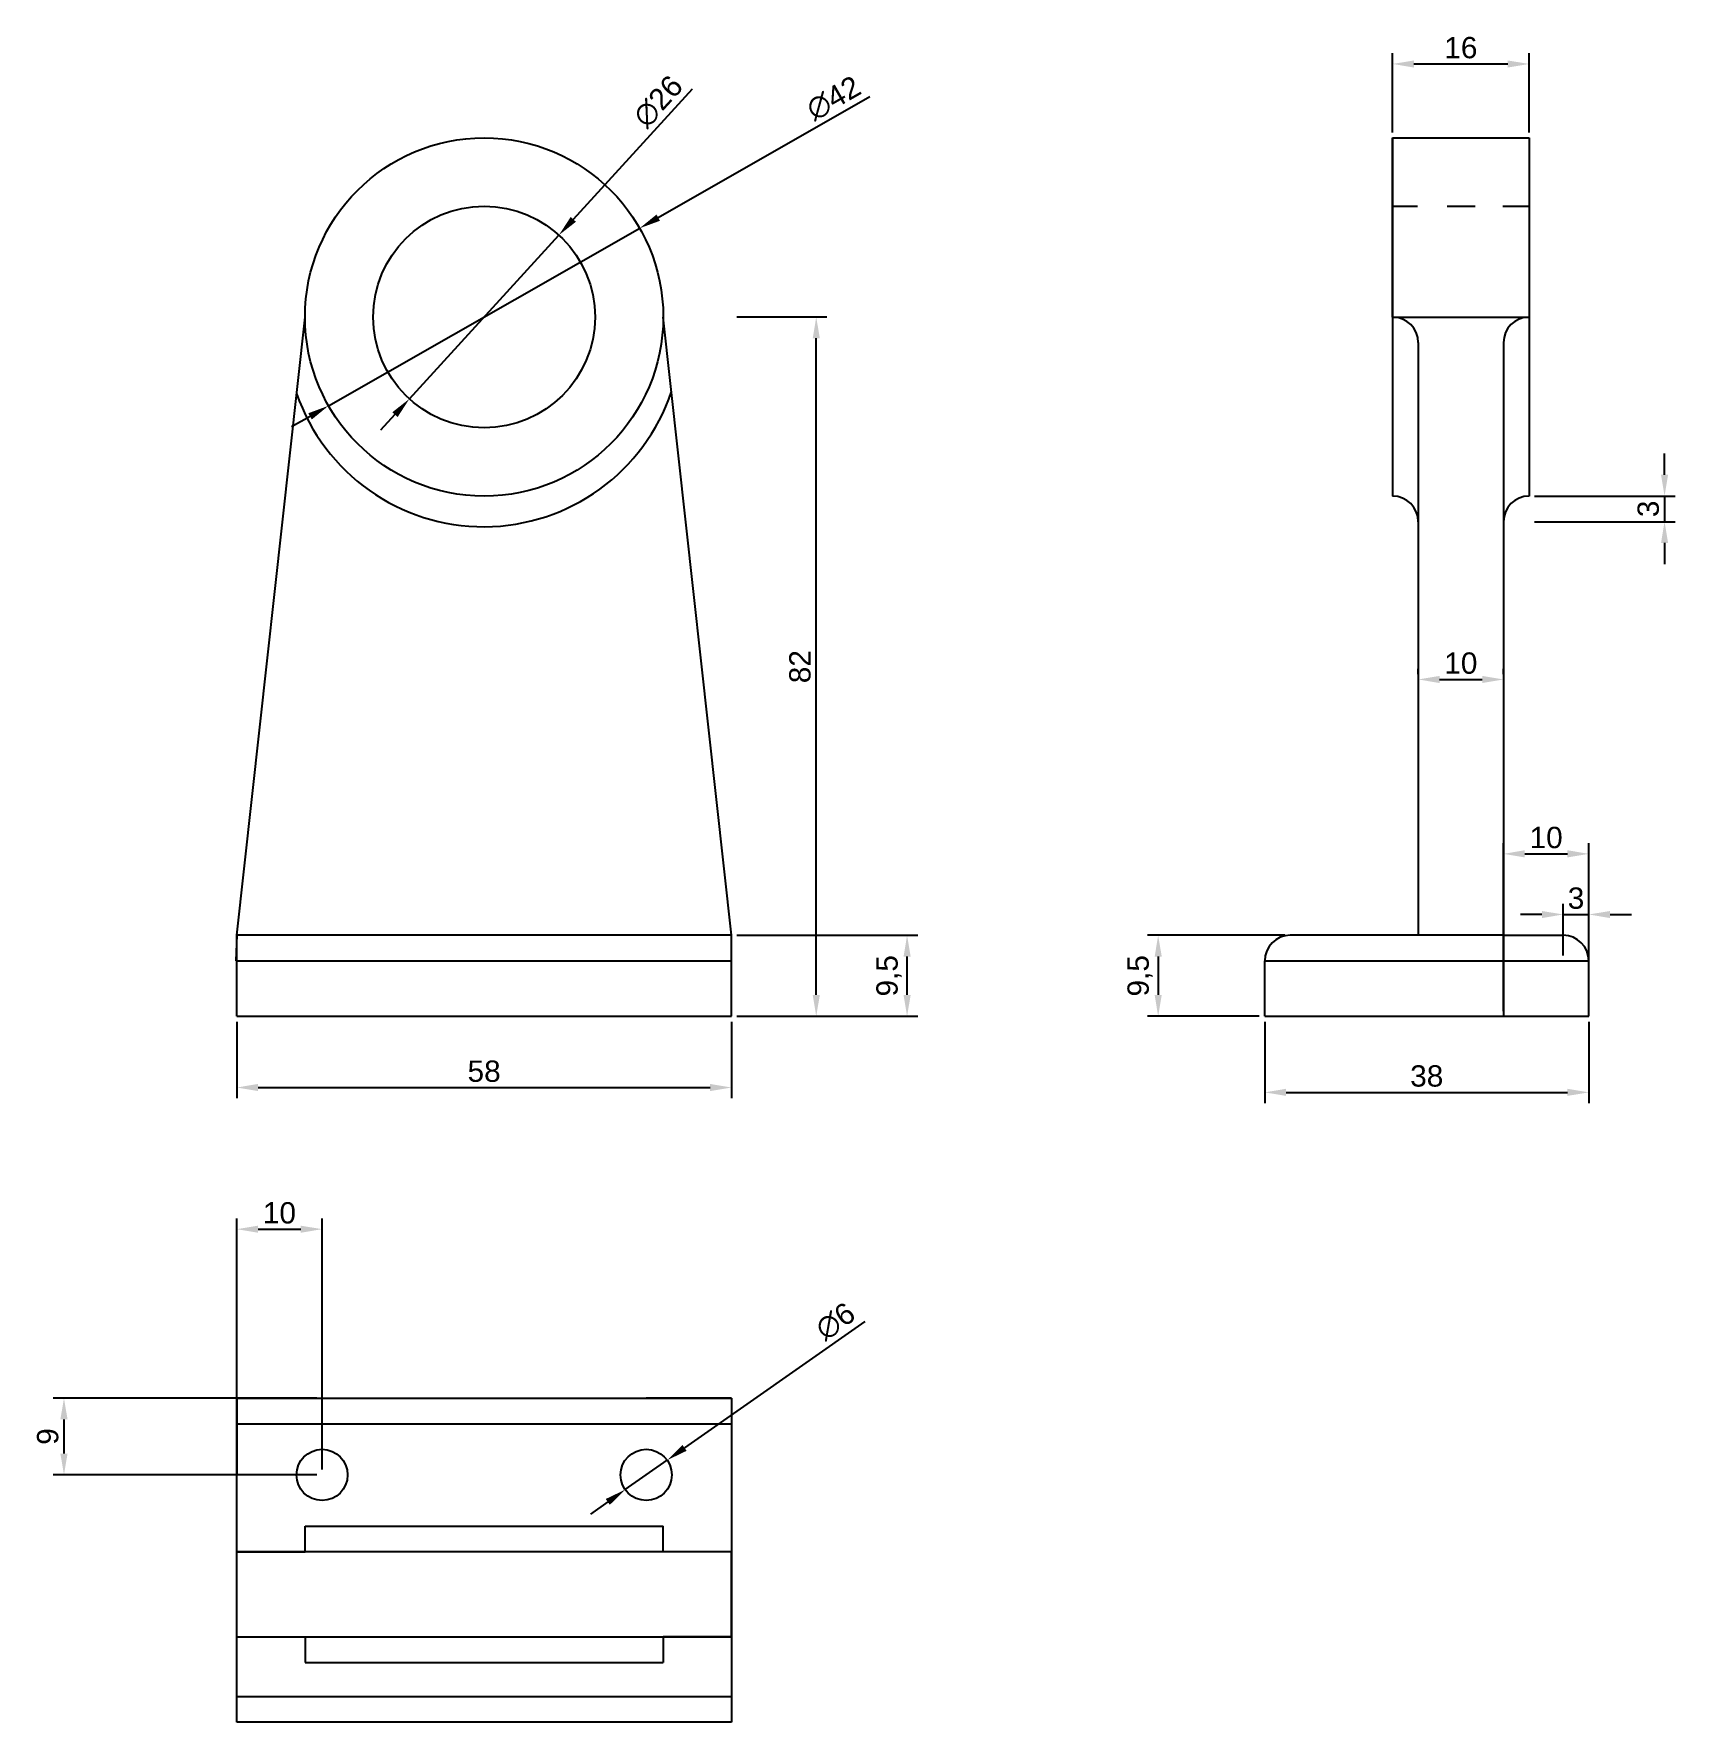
# Model space of a CAD drawing. Header units: millimetres. Extents: x 2474 to 2667, y 1145 to 1343.
import ezdxf

# ---------------------------------------------------------------- set-up
doc = ezdxf.new("R2010")
doc.units = ezdxf.units.MM
doc.styles.get("Standard").update_dxf_attribs({"font": 'arial.ttf'})
doc.dimstyles.new('ISO-25', dxfattribs={"dimtxt": 2.5, "dimasz": 2.5, "dimexe": 1.25, "dimexo": 0.625, "dimtad": 1, "dimtxsty": 'Standard', "dimcen": 2.5, "dimadec": 0, "dimazin": 0, "dimtfac": 1, "dimtmove": 0, "dimatfit": 3, "dimfxl": 1, "dimarcsym": 0})

# ---------------------------------------------------------------- blocks, each defined once
blk = doc.blocks.new('*D2')
at = {"color": 0, "lineweight": -2, "transparency": 16777216}
for p, q in [((2551.46, 1336.99), (2537.5, 1321.71)), ((2518.29, 1300.67), (2535.82, 1319.87)), ((2516.6, 1298.82), (2514.91, 1296.98))]:
    blk.add_line(p, q, dxfattribs=at)
at = {"color": 0, "transparency": 16777216}
for points in [[(2537.2, 1322), (2537.81, 1321.43), (2535.82, 1319.87)], [(2516.29, 1299.1), (2516.91, 1298.54), (2518.29, 1300.67)]]:
    blk.add_solid(points, dxfattribs=at)
at = {"layer": 'Defpoints', "color": 0, "transparency": 16777216}
for p in [(2535.82, 1319.87), (2518.29, 1300.67)]:
    blk.add_point(p, dxfattribs=at)
at = {"color": 0, "transparency": 16777216, "insert": (2547.46, 1335.54), "char_height": 2.5, "attachment_point": 5, "rotation": 47.5986}
blk.add_mtext('∅26', dxfattribs=at)
blk = doc.blocks.new('*D3')
at = {"color": 0, "lineweight": -2, "transparency": 16777216}
for p, q in [((2572.28, 1336.07), (2547.46, 1321.91)), ((2508.81, 1299.86), (2545.29, 1320.68)), ((2506.64, 1298.62), (2504.47, 1297.38))]:
    blk.add_line(p, q, dxfattribs=at)
at = {"color": 0, "transparency": 16777216}
for points in [[(2547.26, 1322.28), (2547.67, 1321.55), (2545.29, 1320.68)], [(2506.43, 1298.98), (2506.85, 1298.26), (2508.81, 1299.86)]]:
    blk.add_solid(points, dxfattribs=at)
at = {"layer": 'Defpoints', "color": 0, "transparency": 16777216}
for p in [(2545.29, 1320.68), (2508.81, 1299.86)]:
    blk.add_point(p, dxfattribs=at)
at = {"color": 0, "transparency": 16777216, "insert": (2568.03, 1335.92), "char_height": 2.5, "attachment_point": 5, "rotation": 29.7067}
blk.add_mtext('∅42', dxfattribs=at)
blk = doc.blocks.new('*D4')
at = {"color": 0, "lineweight": -2, "transparency": 16777216}
for p, q in [((2556.68, 1310.27), (2567.24, 1310.27)), ((2565.99, 1230.77), (2565.99, 1307.77)), ((2556.68, 1228.27), (2567.24, 1228.27))]:
    blk.add_line(p, q, dxfattribs=at)
at = {"color": 0, "transparency": 16777216}
for points in [[(2565.58, 1307.77), (2566.41, 1307.77), (2565.99, 1310.27)], [(2565.58, 1230.77), (2566.41, 1230.77), (2565.99, 1228.27)]]:
    blk.add_solid(points, dxfattribs=at)
at = {"layer": 'Defpoints', "color": 0, "transparency": 16777216}
for p in [(2556.05, 1310.27), (2565.99, 1310.27), (2556.05, 1228.27)]:
    blk.add_point(p, dxfattribs=at)
at = {"color": 0, "transparency": 16777216, "insert": (2564.09, 1269.27), "char_height": 2.5, "attachment_point": 5, "rotation": 90}
blk.add_mtext('82', dxfattribs=at)
blk = doc.blocks.new('*D5')
at = {"color": 0, "lineweight": -2, "transparency": 16777216}
for p, q in [((2556.68, 1237.77), (2577.89, 1237.77)), ((2576.64, 1230.77), (2576.64, 1235.27)), ((2556.68, 1228.27), (2577.89, 1228.27))]:
    blk.add_line(p, q, dxfattribs=at)
at = {"color": 0, "transparency": 16777216}
for points in [[(2576.23, 1235.27), (2577.06, 1235.27), (2576.64, 1237.77)], [(2576.23, 1230.77), (2577.06, 1230.77), (2576.64, 1228.27)]]:
    blk.add_solid(points, dxfattribs=at)
at = {"layer": 'Defpoints', "color": 0, "transparency": 16777216}
for p in [(2556.05, 1237.77), (2576.64, 1237.77), (2556.05, 1228.27)]:
    blk.add_point(p, dxfattribs=at)
at = {"color": 0, "transparency": 16777216, "insert": (2574.52, 1233.02), "char_height": 2.5, "attachment_point": 5, "rotation": 90}
blk.add_mtext('9,5', dxfattribs=at)
blk = doc.blocks.new('*D6')
at = {"color": 0, "lineweight": -2, "transparency": 16777216}
for p, q in [((2498.05, 1227.64), (2498.05, 1218.67)), ((2556.05, 1227.64), (2556.05, 1218.67)), ((2500.55, 1219.92), (2553.55, 1219.92))]:
    blk.add_line(p, q, dxfattribs=at)
at = {"color": 0, "transparency": 16777216}
for points in [[(2500.55, 1220.34), (2500.55, 1219.5), (2498.05, 1219.92)], [(2553.55, 1220.34), (2553.55, 1219.5), (2556.05, 1219.92)]]:
    blk.add_solid(points, dxfattribs=at)
at = {"layer": 'Defpoints', "color": 0, "transparency": 16777216}
for p in [(2498.05, 1228.27), (2556.05, 1228.27), (2556.05, 1219.92)]:
    blk.add_point(p, dxfattribs=at)
at = {"color": 0, "transparency": 16777216, "insert": (2527.05, 1221.82), "char_height": 2.5, "attachment_point": 5}
blk.add_mtext('58', dxfattribs=at)
blk = doc.blocks.new('*D7')
at = {"color": 0, "lineweight": -2, "transparency": 16777216}
for p, q in [((2633.57, 1331.89), (2633.57, 1341.19)), ((2649.57, 1331.89), (2649.57, 1341.19)), ((2636.07, 1339.94), (2647.07, 1339.94))]:
    blk.add_line(p, q, dxfattribs=at)
at = {"color": 0, "transparency": 16777216}
for points in [[(2636.07, 1340.35), (2636.07, 1339.52), (2633.57, 1339.94)], [(2647.07, 1340.35), (2647.07, 1339.52), (2649.57, 1339.94)]]:
    blk.add_solid(points, dxfattribs=at)
at = {"layer": 'Defpoints', "color": 0, "transparency": 16777216}
for p in [(2649.57, 1339.94), (2633.57, 1331.27), (2649.57, 1331.27)]:
    blk.add_point(p, dxfattribs=at)
at = {"color": 0, "transparency": 16777216, "insert": (2641.57, 1341.84), "char_height": 2.5, "attachment_point": 5}
blk.add_mtext('16', dxfattribs=at)
blk = doc.blocks.new('*D8')
at = {"color": 0, "lineweight": -2, "transparency": 16777216}
for p, q in [((2665.45, 1291.77), (2665.45, 1294.27)), ((2650.19, 1289.27), (2666.7, 1289.27)), ((2665.45, 1289.27), (2665.45, 1286.27)), ((2650.19, 1286.27), (2666.7, 1286.27)), ((2665.45, 1283.77), (2665.45, 1281.27))]:
    blk.add_line(p, q, dxfattribs=at)
at = {"color": 0, "transparency": 16777216}
for points in [[(2665.04, 1291.77), (2665.87, 1291.77), (2665.45, 1289.27)], [(2665.04, 1283.77), (2665.87, 1283.77), (2665.45, 1286.27)]]:
    blk.add_solid(points, dxfattribs=at)
at = {"layer": 'Defpoints', "color": 0, "transparency": 16777216}
for p in [(2649.57, 1289.27), (2649.57, 1286.27), (2665.45, 1286.27)]:
    blk.add_point(p, dxfattribs=at)
at = {"color": 0, "transparency": 16777216, "insert": (2663.55, 1287.77), "char_height": 2.5, "attachment_point": 5, "rotation": 90}
blk.add_mtext('3', dxfattribs=at)
blk = doc.blocks.new('*D9')
at = {"color": 0, "lineweight": -2, "transparency": 16777216}
for p, q in [((2636.57, 1268.39), (2636.57, 1269.02)), ((2639.07, 1267.77), (2644.07, 1267.77)), ((2646.57, 1268.39), (2646.57, 1269.02))]:
    blk.add_line(p, q, dxfattribs=at)
at = {"color": 0, "transparency": 16777216}
for points in [[(2639.07, 1268.18), (2639.07, 1267.35), (2636.57, 1267.77)], [(2644.07, 1268.18), (2644.07, 1267.35), (2646.57, 1267.77)]]:
    blk.add_solid(points, dxfattribs=at)
at = {"layer": 'Defpoints', "color": 0, "transparency": 16777216}
for p in [(2636.57, 1267.77), (2646.57, 1267.77), (2646.57, 1267.77)]:
    blk.add_point(p, dxfattribs=at)
at = {"color": 0, "transparency": 16777216, "insert": (2641.57, 1269.67), "char_height": 2.5, "attachment_point": 5}
blk.add_mtext('10', dxfattribs=at)
blk = doc.blocks.new('*D10')
at = {"color": 0, "lineweight": -2, "transparency": 16777216}
for p, q in [((2620.94, 1237.77), (2604.83, 1237.77)), ((2606.08, 1235.27), (2606.08, 1230.77)), ((2617.94, 1228.27), (2604.83, 1228.27))]:
    blk.add_line(p, q, dxfattribs=at)
at = {"color": 0, "transparency": 16777216}
for points in [[(2605.67, 1235.27), (2606.5, 1235.27), (2606.08, 1237.77)], [(2605.67, 1230.77), (2606.5, 1230.77), (2606.08, 1228.27)]]:
    blk.add_solid(points, dxfattribs=at)
at = {"layer": 'Defpoints', "color": 0, "transparency": 16777216}
for p in [(2621.57, 1237.77), (2606.08, 1228.27), (2618.57, 1228.27)]:
    blk.add_point(p, dxfattribs=at)
at = {"color": 0, "transparency": 16777216, "insert": (2603.96, 1233.02), "char_height": 2.5, "attachment_point": 5, "rotation": 90}
blk.add_mtext('9,5', dxfattribs=at)
blk = doc.blocks.new('*D11')
at = {"color": 0, "lineweight": -2, "transparency": 16777216}
for p, q in [((2646.57, 1228.89), (2646.57, 1248.57)), ((2649.07, 1247.32), (2654.07, 1247.32)), ((2656.57, 1228.89), (2656.57, 1248.57))]:
    blk.add_line(p, q, dxfattribs=at)
at = {"color": 0, "transparency": 16777216}
for points in [[(2649.07, 1247.74), (2649.07, 1246.9), (2646.57, 1247.32)], [(2654.07, 1247.74), (2654.07, 1246.9), (2656.57, 1247.32)]]:
    blk.add_solid(points, dxfattribs=at)
at = {"layer": 'Defpoints', "color": 0, "transparency": 16777216}
for p in [(2656.57, 1247.32), (2646.57, 1228.27), (2656.57, 1228.27)]:
    blk.add_point(p, dxfattribs=at)
at = {"color": 0, "transparency": 16777216, "insert": (2651.57, 1249.22), "char_height": 2.5, "attachment_point": 5}
blk.add_mtext('10', dxfattribs=at)
blk = doc.blocks.new('*D12')
at = {"color": 0, "lineweight": -2, "transparency": 16777216}
for p, q in [((2618.57, 1227.64), (2618.57, 1218.1)), ((2656.57, 1227.64), (2656.57, 1218.1)), ((2621.07, 1219.35), (2654.07, 1219.35))]:
    blk.add_line(p, q, dxfattribs=at)
at = {"color": 0, "transparency": 16777216}
for points in [[(2621.07, 1219.77), (2621.07, 1218.94), (2618.57, 1219.35)], [(2654.07, 1219.77), (2654.07, 1218.94), (2656.57, 1219.35)]]:
    blk.add_solid(points, dxfattribs=at)
at = {"layer": 'Defpoints', "color": 0, "transparency": 16777216}
for p in [(2618.57, 1228.27), (2656.57, 1228.27), (2656.57, 1219.35)]:
    blk.add_point(p, dxfattribs=at)
at = {"color": 0, "transparency": 16777216, "insert": (2637.57, 1221.26), "char_height": 2.5, "attachment_point": 5}
blk.add_mtext('38', dxfattribs=at)
blk = doc.blocks.new('*D13')
at = {"color": 0, "lineweight": -2, "transparency": 16777216}
for p, q in [((2653.57, 1235.39), (2653.57, 1241.46)), ((2656.57, 1235.39), (2656.57, 1241.46)), ((2651.07, 1240.21), (2648.57, 1240.21)), ((2653.57, 1240.21), (2656.57, 1240.21)), ((2659.07, 1240.21), (2661.57, 1240.21))]:
    blk.add_line(p, q, dxfattribs=at)
at = {"color": 0, "transparency": 16777216}
for points in [[(2651.07, 1240.62), (2651.07, 1239.79), (2653.57, 1240.21)], [(2659.07, 1240.62), (2659.07, 1239.79), (2656.57, 1240.21)]]:
    blk.add_solid(points, dxfattribs=at)
at = {"layer": 'Defpoints', "color": 0, "transparency": 16777216}
for p in [(2656.57, 1240.21), (2653.57, 1234.77), (2656.57, 1234.77)]:
    blk.add_point(p, dxfattribs=at)
at = {"color": 0, "transparency": 16777216, "insert": (2655.07, 1242.11), "char_height": 2.5, "attachment_point": 5}
blk.add_mtext('3', dxfattribs=at)
blk = doc.blocks.new('*D14')
at = {"color": 0, "lineweight": -2, "transparency": 16777216}
for p, q in [((2498.05, 1175.12), (2498.05, 1204.56)), ((2508.05, 1175.12), (2508.05, 1204.56)), ((2500.55, 1203.31), (2505.55, 1203.31))]:
    blk.add_line(p, q, dxfattribs=at)
at = {"color": 0, "transparency": 16777216}
for points in [[(2500.55, 1203.72), (2500.55, 1202.89), (2498.05, 1203.31)], [(2505.55, 1203.72), (2505.55, 1202.89), (2508.05, 1203.31)]]:
    blk.add_solid(points, dxfattribs=at)
at = {"layer": 'Defpoints', "color": 0, "transparency": 16777216}
for p in [(2508.05, 1203.31), (2498.05, 1174.5), (2508.05, 1174.5)]:
    blk.add_point(p, dxfattribs=at)
at = {"color": 0, "transparency": 16777216, "insert": (2503.05, 1205.21), "char_height": 2.5, "attachment_point": 5}
blk.add_mtext('10', dxfattribs=at)
blk = doc.blocks.new('*D15')
at = {"color": 0, "lineweight": -2, "transparency": 16777216}
for p, q in [((2507.43, 1183.5), (2476.54, 1183.5)), ((2477.79, 1181), (2477.79, 1177)), ((2507.43, 1174.5), (2476.54, 1174.5))]:
    blk.add_line(p, q, dxfattribs=at)
at = {"color": 0, "transparency": 16777216}
for points in [[(2477.37, 1181), (2478.21, 1181), (2477.79, 1183.5)], [(2477.37, 1177), (2478.21, 1177), (2477.79, 1174.5)]]:
    blk.add_solid(points, dxfattribs=at)
at = {"layer": 'Defpoints', "color": 0, "transparency": 16777216}
for p in [(2508.05, 1183.5), (2477.79, 1174.5), (2508.05, 1174.5)]:
    blk.add_point(p, dxfattribs=at)
at = {"color": 0, "transparency": 16777216, "insert": (2475.89, 1179), "char_height": 2.5, "attachment_point": 5, "rotation": 90}
blk.add_mtext('9', dxfattribs=at)
blk = doc.blocks.new('*D16')
at = {"color": 0, "lineweight": -2, "transparency": 16777216}
for p, q in [((2571.67, 1192.5), (2550.55, 1177.66)), ((2543.6, 1172.77), (2548.51, 1176.22)), ((2541.55, 1171.33), (2539.51, 1169.9))]:
    blk.add_line(p, q, dxfattribs=at)
at = {"color": 0, "transparency": 16777216}
for points in [[(2550.31, 1178), (2550.79, 1177.32), (2548.51, 1176.22)], [(2541.31, 1171.67), (2541.79, 1170.99), (2543.6, 1172.77)]]:
    blk.add_solid(points, dxfattribs=at)
at = {"layer": 'Defpoints', "color": 0, "transparency": 16777216}
for p in [(2548.51, 1176.22), (2543.6, 1172.77)]:
    blk.add_point(p, dxfattribs=at)
at = {"color": 0, "transparency": 16777216, "insert": (2568.24, 1192.5), "char_height": 2.5, "attachment_point": 5, "rotation": 35.0964}
blk.add_mtext('∅6', dxfattribs=at)

msp = doc.modelspace()

# ---------------------------------------------------------------- linework, layer by layer
for p, q in [((2633.569, 1310.268), (2633.569, 1331.268)), ((2633.569, 1331.268), (2633.569, 1289.268)), ((2633.569, 1331.268), (2649.569, 1331.268)), ((2649.569, 1331.268), (2649.569, 1289.268)), ((2633.569, 1310.268), (2633.569, 1323.268)), ((2633.569, 1323.268), (2636.504, 1323.268)), ((2639.975, 1323.268), (2643.229, 1323.268)), ((2646.483, 1323.268), (2649.569, 1323.268)), ((2498.052, 1237.768), (2506.052, 1310.268)), ((2556.052, 1237.768), (2548.052, 1310.268)), ((2633.569, 1310.268), (2633.569, 1310.268)), ((2633.569, 1310.268), (2649.569, 1310.268)), ((2649.569, 1310.268), (2649.569, 1310.268)), ((2636.569, 1307.268), (2636.569, 1307.268)), ((2636.569, 1307.268), (2636.569, 1237.768)), ((2646.569, 1307.268), (2646.569, 1307.268)), ((2646.569, 1307.268), (2646.569, 1237.768)), ((2633.569, 1289.268), (2633.569, 1289.268)), ((2649.569, 1289.268), (2649.569, 1289.268)), ((2636.569, 1286.268), (2636.569, 1286.268)), ((2646.569, 1286.268), (2646.569, 1286.268)), ((2498.052, 1237.768), (2497.944, 1234.77)), ((2498.052, 1228.268), (2498.052, 1237.768)), ((2556.052, 1237.768), (2498.052, 1237.768)), ((2556.052, 1228.268), (2556.052, 1237.768)), ((2556.052, 1237.768), (2556.052, 1237.768)), ((2636.569, 1237.768), (2621.569, 1237.768)), ((2646.569, 1237.768), (2636.569, 1237.768)), ((2646.569, 1237.768), (2653.569, 1237.768)), ((2646.569, 1237.768), (2646.569, 1228.268)), ((2497.944, 1234.77), (2556.052, 1234.77)), ((2618.569, 1234.768), (2656.569, 1234.768)), ((2618.569, 1228.268), (2618.569, 1234.768)), ((2656.569, 1228.268), (2656.569, 1234.768)), ((2498.052, 1228.268), (2498.052, 1228.268)), ((2498.052, 1228.268), (2556.052, 1228.268)), ((2498.052, 1228.268), (2527.052, 1228.268)), ((2618.569, 1228.268), (2618.569, 1228.268)), ((2618.569, 1228.268), (2656.569, 1228.268)), ((2498.052, 1183.495), (2556.052, 1183.495)), ((2498.052, 1145.495), (2498.052, 1183.495)), ((2498.052, 1183.495), (2508.052, 1183.495)), ((2498.052, 1183.495), (2498.052, 1174.495)), ((2498.052, 1183.495), (2498.052, 1180.495)), ((2556.052, 1183.495), (2546.052, 1183.495)), ((2556.052, 1183.495), (2556.052, 1145.495)), ((2498.052, 1180.495), (2556.052, 1180.495)), ((2498.052, 1165.495), (2498.052, 1168.495)), ((2506.052, 1165.495), (2506.052, 1168.495)), ((2506.052, 1168.495), (2548.052, 1168.495)), ((2548.052, 1165.495), (2548.052, 1168.495)), ((2556.052, 1168.495), (2556.052, 1152.495)), ((2556.052, 1165.495), (2498.052, 1165.495)), ((2498.052, 1165.495), (2506.052, 1165.495)), ((2556.052, 1165.495), (2548.052, 1165.495)), ((2556.052, 1155.495), (2556.052, 1165.495)), ((2498.052, 1145.495), (2498.052, 1155.495)), ((2498.052, 1155.495), (2556.052, 1155.495)), ((2498.052, 1155.495), (2506.052, 1155.495)), ((2506.052, 1155.495), (2506.052, 1152.495)), ((2556.052, 1155.495), (2548.052, 1155.495)), ((2548.052, 1155.495), (2548.052, 1152.495)), ((2506.052, 1152.495), (2548.052, 1152.495)), ((2498.052, 1145.495), (2498.052, 1148.495)), ((2498.052, 1148.495), (2556.052, 1148.495)), ((2556.052, 1145.495), (2498.052, 1145.495))]:
    msp.add_line(p, q)
for centre, radius in [((2527.052, 1310.268), 21), ((2527.052, 1310.268), 13), ((2508.052, 1174.495), 3), ((2546.052, 1174.495), 3)]:
    msp.add_circle(centre, radius)
for centre, radius, start, end in [((2633.569, 1307.268), 3, 0, 90), ((2649.569, 1307.268), 3, 90, 180), ((2527.002, 1308.899), 23.22, 199.11697, 341.46915), ((2633.569, 1286.268), 3, 0, 90), ((2649.569, 1286.268), 3, 90, 180), ((2621.569, 1234.768), 3, 90, 180), ((2653.569, 1234.768), 3, 0, 90)]:
    msp.add_arc(centre, radius, start, end)

# ---------------------------------------------------------------- dimensions: what is measured, and where the dimension line sits
for base, p1, p2, picture, middle in [((2649.569, 1339.938), (2633.569, 1331.268), (2649.569, 1331.268), '*D7', (2641.569, 1341.839)), ((2646.569, 1267.766), (2636.569, 1267.766), (2646.569, 1267.766), '*D9', (2641.569, 1269.668)), ((2656.569, 1247.319), (2646.569, 1228.268), (2656.569, 1228.268), '*D11', (2651.569, 1249.221)), ((2656.569, 1240.208), (2653.569, 1234.768), (2656.569, 1234.768), '*D13', (2655.069, 1242.11)), ((2556.052, 1219.921), (2498.052, 1228.268), (2556.052, 1228.268), '*D6', (2527.052, 1221.823)), ((2656.569, 1219.353), (2618.569, 1228.268), (2656.569, 1228.268), '*D12', (2637.569, 1221.255)), ((2508.052, 1203.306), (2498.052, 1174.495), (2508.052, 1174.495), '*D14', (2503.052, 1205.208))]:
    dim = msp.add_linear_dim(base=base, p1=p1, p2=p2, dimstyle='ISO-25')
    dim.commit()
    dim.dimension.update_dxf_attribs({"geometry": picture, "text_midpoint": middle})
for p1, p2, picture, middle in [((2508.812, 1299.862), (2545.292, 1320.675), '*D3', (2569.008, 1334.206)), ((2518.286, 1300.669), (2535.819, 1319.868), '*D2', (2548.911, 1334.206)), ((2543.598, 1172.771), (2548.507, 1176.22), '*D16', (2569.374, 1190.884))]:
    dim = msp.add_diameter_dim_2p(p1=p1, p2=p2, dimstyle='ISO-25')
    dim.commit()
    dim.dimension.update_dxf_attribs({"geometry": picture, "text_midpoint": middle, "dimtype": 163})
for base, p1, p2, angle, picture, middle in [((2565.993, 1310.268), (2556.052, 1228.268), (2556.052, 1310.268), 90, '*D4', (2564.092, 1269.268)), ((2665.453, 1286.268), (2649.569, 1289.268), (2649.569, 1286.268), 90, '*D8', (2663.551, 1287.768)), ((2576.644, 1237.768), (2556.052, 1228.268), (2556.052, 1237.768), 90, '*D5', (2574.517, 1233.018)), ((2606.085, 1228.268), (2621.569, 1237.768), (2618.569, 1228.268), 270, '*D10', (2603.957, 1233.018)), ((2477.791, 1174.495), (2508.052, 1183.495), (2508.052, 1174.495), 90, '*D15', (2475.89, 1178.995))]:
    dim = msp.add_linear_dim(base=base, p1=p1, p2=p2, angle=angle, dimstyle='ISO-25')
    dim.commit()
    dim.dimension.update_dxf_attribs({"geometry": picture, "text_midpoint": middle})

doc.saveas('drawing.dxf')
